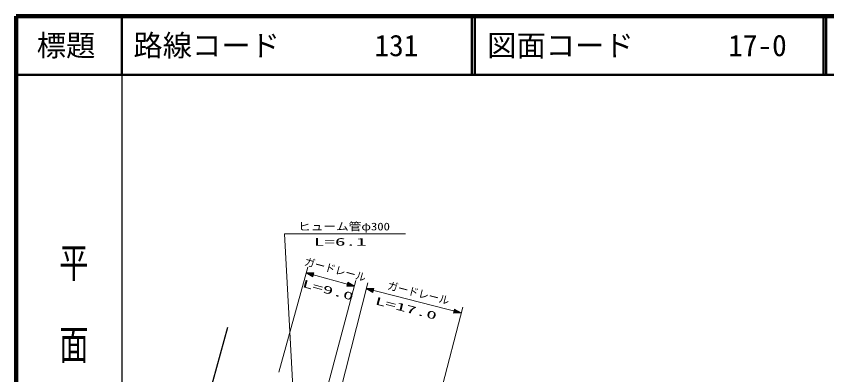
# Model space of a CAD drawing. Units: millimetres, scale not verified. Extents: x 40000 to 680000, y 20000 to 380000.
# Drawn here: x 40000 to 178333, y 318728 to 380000 of the extents above; entities that cross this region are included whole.
import ezdxf
from ezdxf.enums import TextEntityAlignment as Align

# ---------------------------------------------------------------- set-up
doc = ezdxf.new("R2010")
doc.units = ezdxf.units.MM
doc.header["$LTSCALE"] = 1000
for name, color, linetype, lineweight in [('M-BGD', 7, 'Continuous', 25), ('M-STR-HTXT', 7, 'Continuous', 13), ('M-TTL', 2, 'Continuous', 140), ('M-TTL-BAND', 7, 'Continuous', 25), ('M-TTL-LINE', 7, 'Continuous', 50)]:
    doc.layers.add(name, color=color, linetype=linetype, lineweight=lineweight)
doc.layers.add('M-TTL-TXT', color=7, linetype='Continuous')
doc.styles.add('@ＭＳ ゴシック', font='')
doc.styles.add('ＭＳ ゴシック', font='')
doc.styles.get('@ＭＳ ゴシック').set_extended_font_data('@MS Gothic')
doc.styles.get('ＭＳ ゴシック').set_extended_font_data('MS Gothic')

msp = doc.modelspace()

# ---------------------------------------------------------------- linework, layer by layer
at = {"layer": 'M-BGD'}
msp.add_line((64162, 283522), (76124, 326885), dxfattribs=at)
at = {"layer": 'M-STR-HTXT'}
for p, q in [((85795, 342787), (106434, 342796)), ((88126, 300248), (85795, 342787)), ((84844, 319187), (89761, 337098)), ((89000, 301244), (97977, 334853)), ((89489, 336136), (90787, 336144)), ((90603, 335469), (89489, 336136)), ((89489, 336136), (97710, 333890)), ((89827, 336044), (90713, 336061)), ((90581, 335579), (89827, 336044)), ((90020, 335991), (90638, 335978)), ((90559, 335688), (90020, 335991)), ((90309, 335912), (90564, 335894)), ((90537, 335798), (90309, 335912)), ((90564, 335894), (90537, 335798)), ((90638, 335978), (90559, 335688)), ((90713, 336061), (90581, 335579)), ((90787, 336144), (90603, 335469)), ((92630, 305335), (99998, 334433)), ((96412, 333882), (96596, 334557)), ((97710, 333890), (96412, 333882)), ((96486, 333965), (96618, 334447)), ((97372, 333982), (96486, 333965)), ((96561, 334048), (96640, 334338)), ((97179, 334035), (96561, 334048)), ((96596, 334557), (97710, 333890)), ((96618, 334447), (97372, 333982)), ((96635, 334131), (96662, 334228)), ((96890, 334114), (96635, 334131)), ((96640, 334338), (97179, 334035)), ((96662, 334228), (96890, 334114)), ((99742, 333466), (101040, 333494)), ((100865, 332816), (99742, 333466)), ((99742, 333466), (115948, 329299)), ((100081, 333379), (100966, 333409)), ((100966, 333409), (100842, 332925)), ((101040, 333494), (100865, 332816)), ((100842, 332925), (100081, 333379)), ((100275, 333329), (100893, 333325)), ((100818, 333034), (100275, 333329)), ((100565, 333254), (100820, 333240)), ((100795, 333144), (100565, 333254)), ((100820, 333240), (100795, 333144)), ((100893, 333325), (100818, 333034)), ((108750, 301428), (116198, 330267)), ((114650, 329271), (114824, 329949)), ((115948, 329299), (114650, 329271)), ((114723, 329356), (114848, 329840)), ((115609, 329386), (114723, 329356)), ((114797, 329440), (114871, 329731)), ((115415, 329436), (114797, 329440)), ((114824, 329949), (115948, 329299)), ((114848, 329840), (115609, 329386)), ((114870, 329524), (114895, 329621)), ((115125, 329511), (114870, 329524)), ((114871, 329731), (115415, 329436)), ((114895, 329621), (115125, 329511))]:
    msp.add_line(p, q, dxfattribs=at)
at = {"layer": 'M-TTL'}
for p, q in [((40000, 380000), (40000, 20000)), ((680000, 380000), (40000, 380000))]:
    msp.add_line(p, q, dxfattribs=at)
at = {"layer": 'M-TTL-BAND'}
msp.add_line((58000, 370000), (58000, 20000), dxfattribs=at)
at = {"layer": 'M-TTL-LINE'}
for p, q in [((58000, 380000), (58000, 370000)), ((117750, 380000), (117750, 370000)), ((118250, 380000), (118250, 370000)), ((177750, 380000), (177750, 370000)), ((178250, 380000), (178250, 370000)), ((40000, 370000), (680000, 370000))]:
    msp.add_line(p, q, dxfattribs=at)

# ---------------------------------------------------------------- texts
at = {"layer": 'M-STR-HTXT', "style": 'ＭＳ ゴシック'}
for s, rotation, width, p in [('ヒューム管φ300', 0.025, 1.2, (88107, 343000)), ('L=6.1', 0.025, 2, (90811, 340389)), ('L=9.0', 344.725, 2, (88611, 333386)), ('L=17.0', 345.625, 2, (101055, 330411))]:
    msp.add_text(s, height=1320, rotation=rotation, dxfattribs=dict(at, width=width)).set_placement(p, align=Align.BOTTOM_LEFT)
for rotation, p in [(344.725, (88964, 337110)), (345.625, (103153, 333003))]:
    msp.add_text('ガードレール', height=1320, rotation=rotation, dxfattribs=at).set_placement(p, align=Align.BOTTOM_LEFT)
at = {"layer": 'M-TTL-BAND', "style": '@ＭＳ ゴシック', "width": 1.4}
msp.add_text('平  面  図', height=3666, rotation=270, dxfattribs=at).set_placement((49777, 306475), align=Align.MIDDLE_RIGHT)
at = {"layer": 'M-TTL-TXT', "style": 'ＭＳ ゴシック'}
msp.add_text('標題', height=3666, dxfattribs=at).set_placement((48500, 375000), align=Align.MIDDLE_CENTER)
for s, p in [('路線コード', (60000, 375000)), ('131', (101142, 375000)), ('図面コード', (120380, 375000)), ('17-0', (161521, 375000))]:
    msp.add_text(s, height=3666, dxfattribs=at).set_placement(p, align=Align.MIDDLE_LEFT)

doc.saveas('drawing.dxf')
